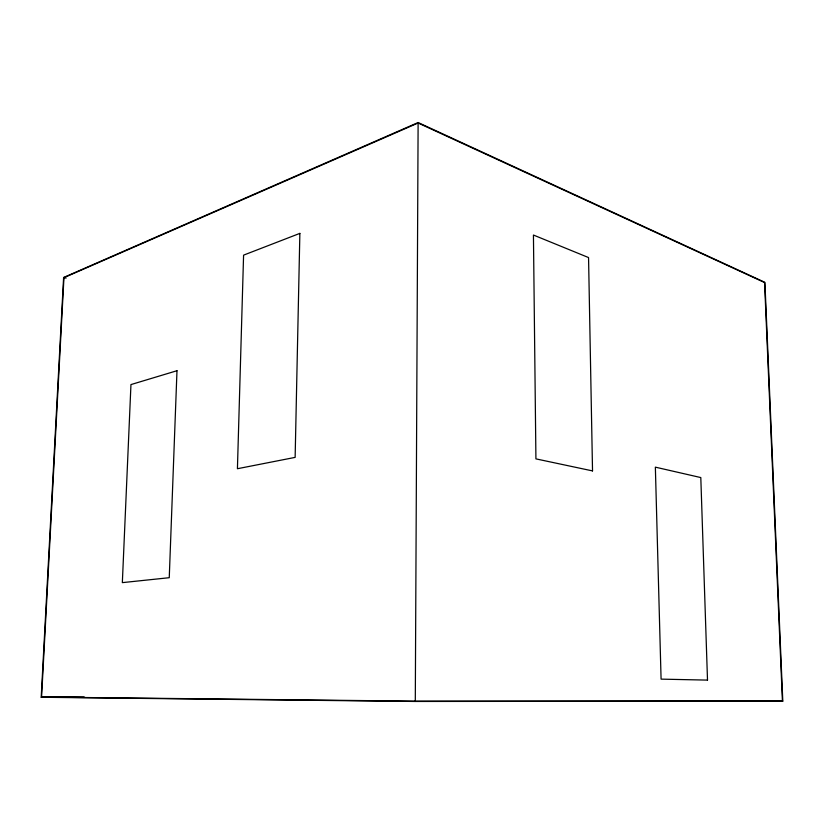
<?xml version="1.0" encoding="UTF-8"?>
<svg xmlns="http://www.w3.org/2000/svg" width="824" height="824" viewBox="0 0 824 824"><rect width="100%" height="100%" fill="white"/><g stroke="black" fill="none" stroke-linecap="round" stroke-linejoin="round"><path stroke-width="1.24" d="M415.296 701.471L418.118 122.529L63.613 277.482L41.2 697.269L415.296 701.471L782.8 701.142L764.899 282.344L418.118 122.529M41.581 697.053L63.953 277.678L418.118 123.013L764.559 282.539L782.419 700.915L415.296 701.152L41.581 697.053L84.069 697.135M41.2 697.269L84.862 697.351M770.852 700.812L782.419 700.915M744.216 700.812L782.8 701.142M63.613 277.482L66.095 278.131M299.864 233.377L295.136 457.382L237.425 468.722L243.585 255.141L299.864 233.377M176.985 370.718L169.25 577.706L122.343 582.63L130.954 384.581L176.985 370.718M707.507 680.109L661.085 679.131L655.358 467.146L700.802 477.57L707.507 680.109M592.528 470.906L535.919 458.875L533.437 235.036L588.552 257.562L592.528 470.906"/></g></svg>
